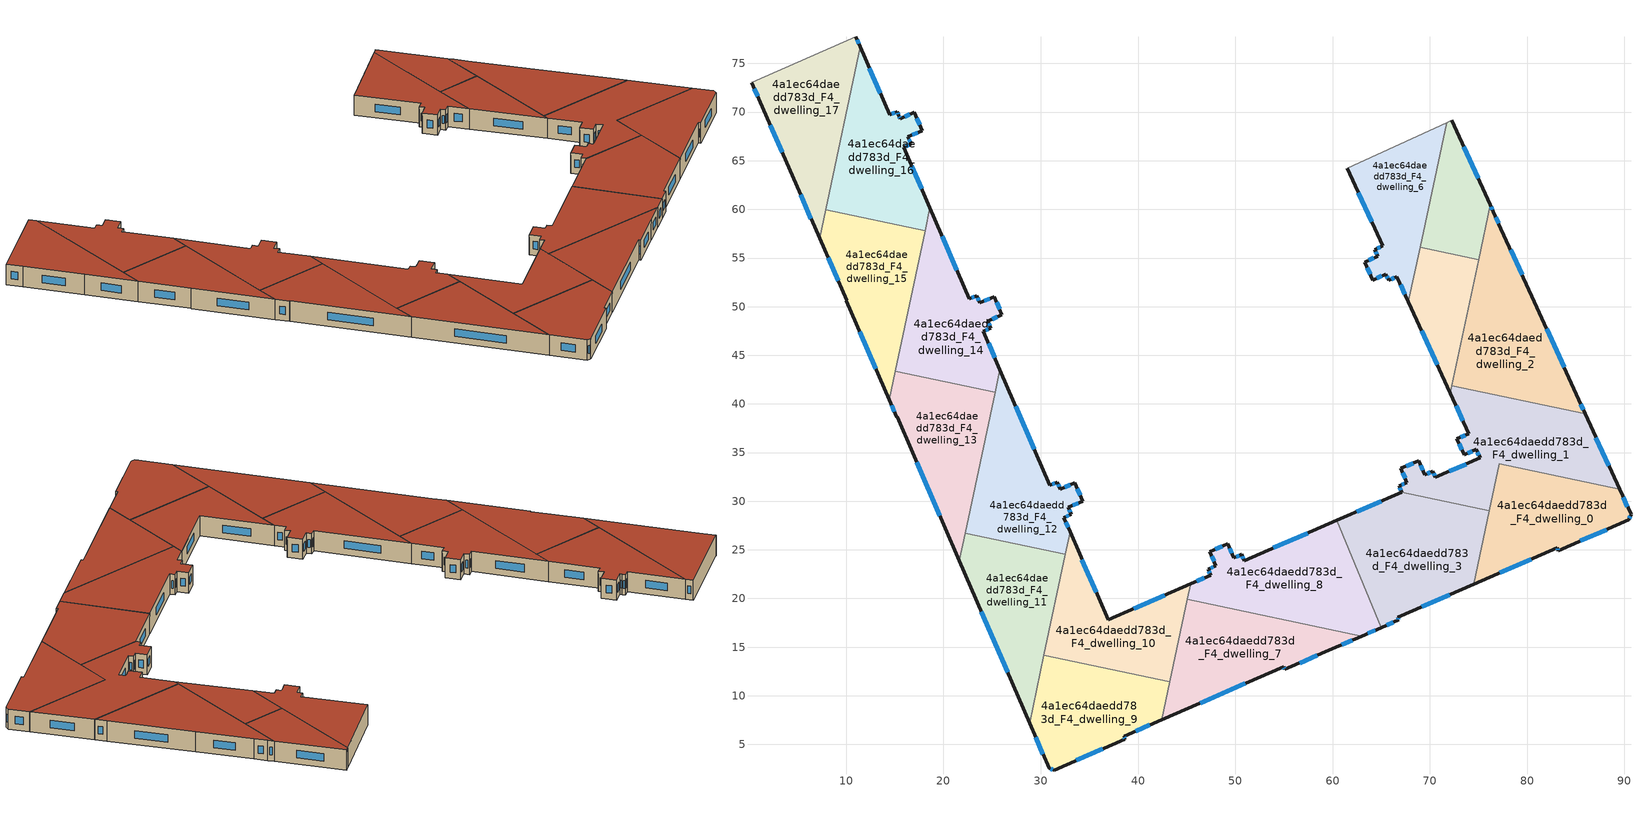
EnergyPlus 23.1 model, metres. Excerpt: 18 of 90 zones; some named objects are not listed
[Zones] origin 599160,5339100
4a1ec64daedd783d_F4_dwelling_0
 floor to 4a1ec64daedd783d_F3_dwelling_0 (EU_floor_Construction): 89.51,31.21 90.68,28.65 90.45,28.08 83.2,24.92 83.09,25.2 74.5,21.46 77.12,33.83 z12
 wall outside (EU_wall_Construction): 74.5,21.46 83.09,25.2 83.2,24.92 90.45,28.08 90.68,28.65 89.51,31.21 z12:15
 wall to 4a1ec64daedd783d_F4_dwelling_1 (EU_wall_Construction): 89.51,31.21 77.12,33.83 76.1,29.02 z12:15
 wall to 4a1ec64daedd783d_F4_dwelling_3 (EU_wall_Construction): 76.1,29.02 74.5,21.46 z12:15
 window (EU_Window_Construction): 90.31,29.45 89.88,30.4 / 90.52,28.26 90.61,28.47 / 85.47,25.91 88.18,27.09 / 83.13,25.11 83.17,25.01 / 77.19,22.64 80.4,24.03 z12.94:14.06
 roof outside (EU_roof_Construction): 90.45,28.08 90.68,28.65 89.51,31.21 77.12,33.83 74.5,21.46 83.09,25.2 83.2,24.92 z15
4a1ec64daedd783d_F4_dwelling_1
 floor to 4a1ec64daedd783d_F3_dwelling_1 (EU_floor_Construction): 85.96,38.96 89.51,31.21 77.12,33.83 76.1,29.02 67.09,30.93 67.11,30.94 66.84,31.57 67.65,31.92 67.02,33.37 68.85,34.16 69.48,32.72 70.29,33.07 70.56,32.45 75.16,34.44 74.75,35.33 73.53,34.77 72.79,36.39 74.01,36.95 72.1,41.12 72.26,41.87 z12
 wall outside (EU_wall_Construction): 72.1,41.12 74.01,36.95 72.79,36.39 73.53,34.77 74.75,35.33 75.16,34.44 70.56,32.45 70.29,33.07 69.48,32.72 68.85,34.16 67.02,33.37 67.65,31.92 66.84,31.57 67.11,30.94 67.09,30.93 / 89.51,31.21 85.96,38.96 z12:15
 wall to 4a1ec64daedd783d_F4_dwelling_2 (EU_wall_Construction): 85.96,38.96 72.26,41.87 z12:15
 wall to 4a1ec64daedd783d_F4_dwelling_3 (EU_wall_Construction): 67.09,30.93 76.1,29.02 z12:15
 wall to 4a1ec64daedd783d_F4_dwelling_4 (EU_wall_Construction): 72.26,41.87 72.1,41.12 z12:15
 window (EU_Window_Construction): 67.39,31.81 67.09,31.68 / 67.22,32.91 67.45,32.37 / 68.28,33.91 67.59,33.62 / 69.28,33.17 69.05,33.71 / 70.04,32.96 69.73,32.83 / 70.48,32.64 70.38,32.87 / 73.72,33.82 72,33.07 / 74.88,35.05 75.03,34.72 / 73.92,34.94 74.37,35.15 / 73.02,35.89 73.3,35.28 / 73.62,36.78 73.17,36.57 / 72.69,39.81 73.41,38.26 / 88.4,33.64 87.07,36.53 / 66.92,31.37 67.02,31.14 z12.94:14.06
 roof outside (EU_roof_Construction): 89.51,31.21 85.96,38.96 72.26,41.87 72.1,41.12 74.01,36.95 72.79,36.39 73.53,34.77 74.75,35.33 75.16,34.44 70.56,32.45 70.29,33.07 69.48,32.72 68.85,34.16 67.02,33.37 67.65,31.92 66.84,31.57 67.11,30.94 67.09,30.93 76.1,29.02 77.12,33.83 z15
4a1ec64daedd783d_F4_dwelling_10
 floor to 4a1ec64daedd783d_F3_dwelling_10 (EU_floor_Construction): 45.41,21.5 43.27,11.42 30.33,14.16 33.02,26.83 36.92,17.8 z12
 wall outside (EU_wall_Construction): 45.41,21.5 36.92,17.8 33.02,26.83 z12:15
 wall to 4a1ec64daedd783d_F4_dwelling_9 (EU_wall_Construction): 30.33,14.16 43.27,11.42 z12:15
 wall to 4a1ec64daedd783d_F4_dwelling_7 (EU_wall_Construction): 43.27,11.42 45.08,19.92 z12:15
 wall to 4a1ec64daedd783d_F4_dwelling_11 (EU_wall_Construction): 32.53,24.55 30.33,14.16 z12:15
 wall to 4a1ec64daedd783d_F4_dwelling_12 (EU_wall_Construction): 33.02,26.83 32.53,24.55 z12:15
 wall to 4a1ec64daedd783d_F4_dwelling_8 (EU_wall_Construction): 45.08,19.92 45.41,21.5 z12:15
 window (EU_Window_Construction): 42.75,20.34 39.58,18.96 / 35.7,20.63 34.24,24 z12.94:14.06
 roof outside (EU_roof_Construction): 43.27,11.42 45.41,21.5 36.92,17.8 33.02,26.83 30.33,14.16 z15
4a1ec64daedd783d_F4_dwelling_11
 floor to 4a1ec64daedd783d_F3_dwelling_11 (EU_floor_Construction): 32.53,24.54 28.85,7.17 21.64,23.85 22.25,26.72 z12
 wall outside (EU_wall_Construction): 21.64,23.85 28.85,7.17 z12:15
 wall to 4a1ec64daedd783d_F4_dwelling_12 (EU_wall_Construction): 32.53,24.54 22.25,26.72 z12:15
 wall to 4a1ec64daedd783d_F4_dwelling_13 (EU_wall_Construction): 22.25,26.72 21.64,23.85 z12:15
 wall to 4a1ec64daedd783d_F4_dwelling_9 (EU_wall_Construction): 28.85,7.17 30.33,14.16 z12:15
 window (EU_Window_Construction): 23.9,18.63 26.59,12.4 z12.94:14.06
 roof outside (EU_roof_Construction): 28.85,7.17 32.53,24.54 22.25,26.72 21.64,23.85 z15
4a1ec64daedd783d_F4_dwelling_12
 floor to 4a1ec64daedd783d_F3_dwelling_12 (EU_floor_Construction): 25.81,43.5 30.94,31.64 31.7,31.97 32.01,31.24 33.49,31.88 34.3,30.01 32.82,29.37 33.14,28.64 32.38,28.31 33.02,26.83 32.53,24.54 22.25,26.72 z12
 wall outside (EU_wall_Construction): 33.02,26.83 32.38,28.31 33.14,28.64 32.82,29.37 34.3,30.01 33.49,31.88 32.01,31.24 31.7,31.97 30.94,31.64 25.81,43.5 z12:15
 wall to 4a1ec64daedd783d_F4_dwelling_14 (EU_wall_Construction): 25.81,43.5 25.32,41.2 z12:15
 wall to 4a1ec64daedd783d_F4_dwelling_13 (EU_wall_Construction): 25.32,41.2 22.25,26.73 z12:15
 window (EU_Window_Construction): 31.46,31.87 31.17,31.74 / 31.91,31.47 31.79,31.74 / 33.03,31.68 32.47,31.44 / 34.05,30.59 33.74,31.29 / 33.28,29.57 33.84,29.81 / 33.04,28.87 32.92,29.14 / 32.61,28.41 32.9,28.54 / 32.82,27.3 32.58,27.85 / 29.33,35.36 27.41,39.78 z12.94:14.06
 roof outside (EU_roof_Construction): 32.53,24.54 33.02,26.83 32.38,28.31 33.14,28.64 32.82,29.37 34.3,30.01 33.49,31.88 32.01,31.24 31.7,31.97 30.94,31.64 25.81,43.5 22.25,26.72 z15
4a1ec64daedd783d_F4_dwelling_13
 floor to 4a1ec64daedd783d_F3_dwelling_13 (EU_floor_Construction): 25.32,41.2 21.64,23.85 15.24,38.66 15.19,38.63 14.42,40.41 15.05,43.38 z12
 wall outside (EU_wall_Construction): 14.42,40.41 15.19,38.63 15.24,38.66 21.64,23.85 z12:15
 wall to 4a1ec64daedd783d_F4_dwelling_14 (EU_wall_Construction): 25.32,41.2 15.05,43.38 z12:15
 wall to 4a1ec64daedd783d_F4_dwelling_15 (EU_wall_Construction): 15.05,43.38 14.42,40.41 z12:15
 window (EU_Window_Construction): 17.25,34.02 19.63,28.5 / 14.66,39.85 14.95,39.19 z12.94:14.06
 roof outside (EU_roof_Construction): 21.64,23.85 25.32,41.2 15.05,43.38 14.42,40.41 15.19,38.63 15.24,38.66 z15
4a1ec64daedd783d_F4_dwelling_14
 floor to 4a1ec64daedd783d_F3_dwelling_14 (EU_floor_Construction): 18.61,60.14 22.65,50.79 23.41,51.12 23.73,50.4 25.2,51.04 26.02,49.16 24.54,48.52 24.85,47.79 24.09,47.47 25.81,43.5 25.32,41.2 15.05,43.38 z12
 wall outside (EU_wall_Construction): 25.81,43.5 24.09,47.47 24.85,47.79 24.54,48.52 26.02,49.16 25.2,51.04 23.73,50.4 23.41,51.12 22.65,50.79 18.61,60.14 z12:15
 wall to 4a1ec64daedd783d_F4_dwelling_16 (EU_wall_Construction): 18.61,60.14 18.11,57.78 z12:15
 wall to 4a1ec64daedd783d_F4_dwelling_15 (EU_wall_Construction): 18.11,57.78 15.05,43.38 z12:15
 window (EU_Window_Construction): 23.17,51.02 22.89,50.9 / 23.63,50.62 23.51,50.9 / 24.74,50.84 24.19,50.6 / 25.76,49.75 25.46,50.45 / 25,48.72 25.55,48.96 / 24.75,48.02 24.63,48.29 / 24.33,47.57 24.61,47.69 / 25.27,44.75 24.63,46.22 / 21.38,53.73 19.88,57.21 z12.94:14.06
 roof outside (EU_roof_Construction): 25.32,41.2 25.81,43.5 24.09,47.47 24.85,47.79 24.54,48.52 26.02,49.16 25.2,51.04 23.73,50.4 23.41,51.12 22.65,50.79 18.61,60.14 15.05,43.38 z15
4a1ec64daedd783d_F4_dwelling_15
 floor to 4a1ec64daedd783d_F3_dwelling_15 (EU_floor_Construction): 18.11,57.79 14.42,40.41 10.01,50.61 10.05,50.63 7.26,57.03 7.88,59.96 z12
 wall outside (EU_wall_Construction): 7.26,57.03 10.05,50.63 10.01,50.61 14.42,40.41 z12:15
 wall to 4a1ec64daedd783d_F4_dwelling_16 (EU_wall_Construction): 18.11,57.79 7.88,59.96 z12:15
 wall to 4a1ec64daedd783d_F4_dwelling_17 (EU_wall_Construction): 7.88,59.96 7.26,57.03 z12:15
 window (EU_Window_Construction): 11.39,47.41 13.04,43.6 / 8.13,55.02 9.17,52.64 z12.94:14.06
 roof outside (EU_roof_Construction): 14.42,40.41 18.11,57.79 7.88,59.96 7.26,57.03 10.05,50.63 10.01,50.61 z15
4a1ec64daedd783d_F4_dwelling_16
 floor to 4a1ec64daedd783d_F3_dwelling_16 (EU_floor_Construction): 17.02,69.97 17.83,68.09 16.35,67.45 16.66,66.73 15.91,66.4 18.61,60.14 18.11,57.79 7.88,59.96 11.44,76.73 14.46,69.73 15.22,70.05 15.4,69.64 15.54,69.33 z12
 wall outside (EU_wall_Construction): 18.61,60.14 15.91,66.4 16.66,66.73 16.35,67.45 17.83,68.09 17.02,69.97 15.54,69.33 15.4,69.64 15.22,70.05 14.46,69.73 11.44,76.73 z12:15
 wall to 4a1ec64daedd783d_F4_dwelling_17 (EU_wall_Construction): 11.44,76.73 7.88,59.96 z12:15
 window (EU_Window_Construction): 14.99,69.95 14.7,69.83 / 15.35,69.77 15.28,69.92 / 15.5,69.43 15.44,69.54 / 16.55,69.77 16,69.53 / 17.57,68.68 17.27,69.38 / 16.81,67.65 17.36,67.89 / 16.56,66.95 16.45,67.23 / 16.14,66.5 16.43,66.62 / 17.76,62.1 16.75,64.44 / 13.51,71.92 12.39,74.53 z12.94:14.06
 roof outside (EU_roof_Construction): 18.11,57.79 18.61,60.14 15.91,66.4 16.66,66.73 16.35,67.45 17.83,68.09 17.02,69.97 15.54,69.33 15.4,69.64 15.22,70.05 14.46,69.73 11.44,76.73 7.88,59.96 z15
4a1ec64daedd783d_F4_dwelling_17
 floor to 4a1ec64daedd783d_F3_dwelling_17 (EU_floor_Construction): 11,77.73 11.44,76.73 7.26,57.03 4.43,63.51 1.18,71.02 0.26,73.04 0.32,73.06 z12
 wall outside (EU_wall_Construction): 11.44,76.73 11,77.73 / 0.26,73.04 1.18,71.02 4.43,63.51 7.26,57.03 z12:15
 wall adiabatic (EU_wall_Construction): 11,77.73 0.32,73.06 0.26,73.04 z12:15
 window (EU_Window_Construction): 11.3,77.04 11.14,77.42 / 5.32,61.48 6.37,59.06 / 2.2,68.67 3.41,65.87 / 0.55,72.41 0.89,71.65 z12.94:14.06
 roof outside (EU_roof_Construction): 7.26,57.03 11.44,76.73 11,77.73 0.32,73.06 0.26,73.04 1.18,71.02 4.43,63.51 z15
4a1ec64daedd783d_F4_dwelling_2
 floor to 4a1ec64daedd783d_F3_dwelling_2 (EU_floor_Construction): 77.31,58.03 80.49,51.08 85.3,40.42 85.96,38.96 72.26,41.87 76.2,60.49 76.54,59.75 z12
 wall outside (EU_wall_Construction): 85.96,38.96 85.3,40.42 80.49,51.08 77.31,58.03 76.54,59.75 76.2,60.49 z12:15
 wall to 4a1ec64daedd783d_F4_dwelling_5 (EU_wall_Construction): 76.2,60.49 75.01,54.84 z12:15
 wall to 4a1ec64daedd783d_F4_dwelling_4 (EU_wall_Construction): 75.01,54.84 72.26,41.87 z12:15
 window (EU_Window_Construction): 77.07,58.57 76.78,59.21 / 79.49,53.26 78.31,55.85 / 83.79,43.76 82,47.74 / 85.75,39.42 85.51,39.96 / 76.44,59.98 76.31,60.26 z12.94:14.06
 roof outside (EU_roof_Construction): 85.96,38.96 85.3,40.42 80.49,51.08 77.31,58.03 76.54,59.75 76.2,60.49 72.26,41.87 z15
4a1ec64daedd783d_F4_dwelling_3
 floor to 4a1ec64daedd783d_F3_dwelling_3 (EU_floor_Construction): 76.1,29.02 74.5,21.46 66.7,18.08 66.8,17.79 65.01,17.01 60.41,28.02 67.09,30.93 z12
 wall outside (EU_wall_Construction): 65.01,17.01 66.8,17.79 66.7,18.08 74.5,21.46 / 67.09,30.93 60.41,28.02 z12:15
 wall to 4a1ec64daedd783d_F4_dwelling_8 (EU_wall_Construction): 60.41,28.02 65.01,17.01 z12:15
 window (EU_Window_Construction): 69.14,19.14 72.05,20.4 / 66.77,17.88 66.73,17.99 / 65.57,17.25 66.24,17.54 / 65,30.02 62.5,28.94 z12.94:14.06
 roof outside (EU_roof_Construction): 74.5,21.46 76.1,29.02 67.09,30.93 60.41,28.02 65.01,17.01 66.8,17.79 66.7,18.08 z15
4a1ec64daedd783d_F4_dwelling_4
 floor to 4a1ec64daedd783d_F3_dwelling_4 (EU_floor_Construction): 75.01,54.84 72.1,41.12 67.8,50.48 69,56.11 z12
 wall outside (EU_wall_Construction): 67.8,50.48 72.1,41.12 z12:15
 wall to 4a1ec64daedd783d_F4_dwelling_5 (EU_wall_Construction): 75.01,54.84 69,56.11 z12:15
 wall to 4a1ec64daedd783d_F4_dwelling_6 (EU_wall_Construction): 69,56.11 67.8,50.48 z12:15
 window (EU_Window_Construction): 69.15,47.54 70.75,44.05 z12.94:14.06
 roof outside (EU_roof_Construction): 72.1,41.12 75.01,54.84 69,56.11 67.8,50.48 z15
4a1ec64daedd783d_F4_dwelling_5
 floor to 4a1ec64daedd783d_F3_dwelling_5 (EU_floor_Construction): 72.26,69.16 76.2,60.49 75.01,54.84 69,56.11 71.71,68.92 72.14,69.11 z12
 wall outside (EU_wall_Construction): 76.2,60.49 72.26,69.16 z12:15
 wall adiabatic (EU_wall_Construction): 72.26,69.16 72.14,69.11 71.71,68.92 z12:15
 wall to 4a1ec64daedd783d_F4_dwelling_6 (EU_wall_Construction): 71.71,68.92 69,56.11 z12:15
 window (EU_Window_Construction): 74.97,63.21 73.49,66.44 z12.94:14.06
 roof outside (EU_roof_Construction): 75.01,54.84 76.2,60.49 72.26,69.16 72.14,69.11 71.71,68.92 69,56.11 z15
4a1ec64daedd783d_F4_dwelling_6
 floor to 4a1ec64daedd783d_F3_dwelling_6 (EU_floor_Construction): 71.71,68.92 67.8,50.48 66.61,53.07 65.79,52.69 65.49,53.36 64.13,52.73 63.29,54.58 64.64,55.2 64.34,55.86 65.16,56.24 61.5,64.23 z12
 wall outside (EU_wall_Construction): 61.5,64.23 65.16,56.24 64.34,55.86 64.64,55.2 63.29,54.58 64.13,52.73 65.49,53.36 65.79,52.69 66.61,53.07 67.8,50.48 z12:15
 wall adiabatic (EU_wall_Construction): 71.71,68.92 61.5,64.23 z12:15
 window (EU_Window_Construction): 63.55,54 63.87,53.31 / 64.22,55 63.71,54.77 / 64.43,55.65 64.55,55.41 / 64.9,56.12 64.6,55.98 / 62.65,61.73 64.01,58.74 / 66.99,52.26 67.43,51.29 / 66.05,52.81 66.36,52.95 / 65.58,53.15 65.7,52.9 / 64.56,52.93 65.06,53.16 z12.94:14.06
 roof outside (EU_roof_Construction): 67.8,50.48 71.71,68.92 61.5,64.23 65.16,56.24 64.34,55.86 64.64,55.2 63.29,54.58 64.13,52.73 65.49,53.36 65.79,52.69 66.61,53.07 z15
4a1ec64daedd783d_F4_dwelling_7
 floor to 4a1ec64daedd783d_F3_dwelling_7 (EU_floor_Construction): 62.98,16.13 59.98,14.82 55.07,12.7 54.97,12.97 42.45,7.52 45.07,19.92 z12
 wall outside (EU_wall_Construction): 42.45,7.52 54.97,12.97 55.07,12.7 59.98,14.82 62.98,16.13 z12:15
 wall to 4a1ec64daedd783d_F4_dwelling_8 (EU_wall_Construction): 62.98,16.13 45.07,19.92 z12:15
 wall to 4a1ec64daedd783d_F4_dwelling_9 (EU_wall_Construction): 43.27,11.42 42.45,7.52 z12:15
 window (EU_Window_Construction): 60.92,15.23 62.04,15.72 / 56.61,13.36 58.44,14.16 / 55,12.89 55.04,12.79 / 46.37,9.23 51.04,11.27 z12.94:14.06
 roof outside (EU_roof_Construction): 59.98,14.82 62.98,16.13 45.07,19.92 42.45,7.52 54.97,12.97 55.07,12.7 z15
4a1ec64daedd783d_F4_dwelling_8
 floor to 4a1ec64daedd783d_F3_dwelling_8 (EU_floor_Construction): 60.41,28.02 65.01,17.01 62.98,16.13 45.07,19.92 45.41,21.5 47.47,22.39 47.2,23.02 48.01,23.37 47.38,24.82 49.21,25.62 49.84,24.17 50.65,24.52 50.93,23.9 z12
 wall outside (EU_wall_Construction): 60.41,28.02 50.93,23.9 50.65,24.52 49.84,24.17 49.21,25.62 47.38,24.82 48.01,23.37 47.2,23.02 47.47,22.39 45.41,21.5 / 62.98,16.13 65.01,17.01 z12:15
 window (EU_Window_Construction): 48.64,25.37 47.95,25.07 / 49.64,24.62 49.41,25.16 / 50.4,24.41 50.09,24.28 / 50.84,24.09 50.74,24.33 / 57.44,26.73 53.9,25.19 / 63.62,16.4 64.38,16.73 / 46.82,22.11 46.05,21.78 / 47.28,22.82 47.38,22.59 / 47.75,23.26 47.45,23.13 / 47.58,24.37 47.81,23.83 z12.94:14.06
 roof outside (EU_roof_Construction): 65.01,17.01 60.41,28.02 50.93,23.9 50.65,24.52 49.84,24.17 49.21,25.62 47.38,24.82 48.01,23.37 47.2,23.02 47.47,22.39 45.41,21.5 45.07,19.92 62.98,16.13 z15
4a1ec64daedd783d_F4_dwelling_9
 floor to 4a1ec64daedd783d_F3_dwelling_9 (EU_floor_Construction): 43.27,11.42 42.45,7.52 38.57,5.84 38.66,5.54 31.38,2.36 30.85,2.54 28.85,7.17 30.33,14.16 z12
 wall outside (EU_wall_Construction): 28.85,7.17 30.85,2.54 31.38,2.36 38.66,5.54 38.57,5.84 42.45,7.52 z12:15
 window (EU_Window_Construction): 39.78,6.37 41.23,6.99 / 38.63,5.63 38.6,5.74 / 33.66,3.35 36.38,4.54 / 31.02,2.48 31.21,2.41 / 29.47,5.72 30.22,3.99 z12.94:14.06
 roof outside (EU_roof_Construction): 42.45,7.52 43.27,11.42 30.33,14.16 28.85,7.17 30.85,2.54 31.38,2.36 38.66,5.54 38.57,5.84 z15
[Building]
EU S2 Campaign: North Axis=0; Terrain=City; Solar Distribution=FullExterior
[Site:Location]
Vienna: Latitude=48; Longitude=16.5; Time Zone=1; Elevation=183
[SizingPeriod:WeatherFileDays]
AnnualSizingPeriod: Begin Month=1; Begin Day of Month=1; End Month=12; End Day of Month=31; Day of Week for Start Day=Monday; Use Weather File Daylight Saving Period=No; Use Weather File Rain and Snow Indicators=No
[MATERIAL]
EU_InternalMass_Material: Roughness=MediumRough; Thickness=0.1; Conductivity=1; Density=1800; Specific Heat=900; Thermal Absorptance=0.9; Solar Absorptance=0.7; Visible Absorptance=0.7
[MATERIAL:NOMASS] Roughness=MediumRough; Thermal Absorptance=0.9; Solar Absorptance=0.7; Visible Absorptance=0.7
Name | Thermal Resistance
EU_wall_NoMass | 0.914258
EU_roof_NoMass | 0.954009
EU_floor_NoMass | 1.09711
[WINDOWMATERIAL:SIMPLEGLAZINGSYSTEM]
EU_Window_SimpleGlazing: UFactor=2.09642; Solar Heat Gain Coefficient=0.65; Visible Transmittance=0.65
[CONSTRUCTION]
EU_wall_Construction: EU_wall_NoMass
EU_roof_Construction: EU_roof_NoMass
EU_floor_Construction: EU_floor_NoMass
EU_Window_Construction: EU_Window_SimpleGlazing
EU_InternalMass_Construction: EU_InternalMass_Material
[ZONE] Type=1; Multiplier=1; Ceiling Height=autocalculate; Floor Area=autocalculate; Part of Total Floor Area=Yes
Name | Volume
4a1ec64daedd783d_F4_dwelling_0 | 325.647
4a1ec64daedd783d_F4_dwelling_1 | 408.702
4a1ec64daedd783d_F4_dwelling_10 | 325.064
4a1ec64daedd783d_F4_dwelling_11 | 326.219
4a1ec64daedd783d_F4_dwelling_12 | 326.174
4a1ec64daedd783d_F4_dwelling_13 | 325.652
4a1ec64daedd783d_F4_dwelling_14 | 325.607
4a1ec64daedd783d_F4_dwelling_15 | 325.638
4a1ec64daedd783d_F4_dwelling_16 | 325.633
4a1ec64daedd783d_F4_dwelling_17 | 325.603
4a1ec64daedd783d_F4_dwelling_2 | 400.353
4a1ec64daedd783d_F4_dwelling_3 | 418.328
4a1ec64daedd783d_F4_dwelling_4 | 182.31
4a1ec64daedd783d_F4_dwelling_5 | 182.321
4a1ec64daedd783d_F4_dwelling_6 | 273.592
4a1ec64daedd783d_F4_dwelling_7 | 345.525
4a1ec64daedd783d_F4_dwelling_8 | 393.91
4a1ec64daedd783d_F4_dwelling_9 | 325.06
[INTERNALMASS] Construction=EU_InternalMass_Construction
Name | Zone or ZoneList | Surface Area
4a1ec64daedd783d_F4_dwelling_0_EU_InternalMass | 4a1ec64daedd783d_F4_dwelling_0 | 108.548
4a1ec64daedd783d_F4_dwelling_1_EU_InternalMass | 4a1ec64daedd783d_F4_dwelling_1 | 136.229
4a1ec64daedd783d_F4_dwelling_2_EU_InternalMass | 4a1ec64daedd783d_F4_dwelling_2 | 133.452
4a1ec64daedd783d_F4_dwelling_3_EU_InternalMass | 4a1ec64daedd783d_F4_dwelling_3 | 139.453
4a1ec64daedd783d_F4_dwelling_4_EU_InternalMass | 4a1ec64daedd783d_F4_dwelling_4 | 60.7695
4a1ec64daedd783d_F4_dwelling_5_EU_InternalMass | 4a1ec64daedd783d_F4_dwelling_5 | 60.7738
4a1ec64daedd783d_F4_dwelling_6_EU_InternalMass | 4a1ec64daedd783d_F4_dwelling_6 | 91.195
4a1ec64daedd783d_F4_dwelling_7_EU_InternalMass | 4a1ec64daedd783d_F4_dwelling_7 | 115.174
4a1ec64daedd783d_F4_dwelling_8_EU_InternalMass | 4a1ec64daedd783d_F4_dwelling_8 | 131.295
4a1ec64daedd783d_F4_dwelling_9_EU_InternalMass | 4a1ec64daedd783d_F4_dwelling_9 | 108.354
4a1ec64daedd783d_F4_dwelling_10_EU_InternalMass | 4a1ec64daedd783d_F4_dwelling_10 | 108.354
4a1ec64daedd783d_F4_dwelling_11_EU_InternalMass | 4a1ec64daedd783d_F4_dwelling_11 | 108.738
4a1ec64daedd783d_F4_dwelling_12_EU_InternalMass | 4a1ec64daedd783d_F4_dwelling_12 | 108.725
4a1ec64daedd783d_F4_dwelling_13_EU_InternalMass | 4a1ec64daedd783d_F4_dwelling_13 | 108.552
4a1ec64daedd783d_F4_dwelling_14_EU_InternalMass | 4a1ec64daedd783d_F4_dwelling_14 | 108.534
4a1ec64daedd783d_F4_dwelling_15_EU_InternalMass | 4a1ec64daedd783d_F4_dwelling_15 | 108.547
4a1ec64daedd783d_F4_dwelling_16_EU_InternalMass | 4a1ec64daedd783d_F4_dwelling_16 | 108.544
4a1ec64daedd783d_F4_dwelling_17_EU_InternalMass | 4a1ec64daedd783d_F4_dwelling_17 | 108.534
[OTHEREQUIPMENT] Fuel Type=Electricity; Design Level Calculation Method=Watts/Area; Power per Zone Floor Area=1; Fraction Latent=0; Fraction Radiant=0; Fraction Lost=0; Carbon Dioxide Generation Rate=0; EndUse Subcategory=EU_Step8_InternalGains
Name | Zone or ZoneList or Space or SpaceList | Schedule
EU_Step8_InternalGain_4a1ec64daedd783d_F4_dwelling_0_f000 | 4a1ec64daedd783d_F4_dwelling_0 | EU_Step8_GainSchedule_4a1ec64daedd783d_F4_dwelling_0_f000
EU_Step8_InternalGain_4a1ec64daedd783d_F4_dwelling_1_f000 | 4a1ec64daedd783d_F4_dwelling_1 | EU_Step8_GainSchedule_4a1ec64daedd783d_F4_dwelling_1_f000
EU_Step8_InternalGain_4a1ec64daedd783d_F4_dwelling_2_f000 | 4a1ec64daedd783d_F4_dwelling_2 | EU_Step8_GainSchedule_4a1ec64daedd783d_F4_dwelling_2_f000
EU_Step8_InternalGain_4a1ec64daedd783d_F4_dwelling_3_f000 | 4a1ec64daedd783d_F4_dwelling_3 | EU_Step8_GainSchedule_4a1ec64daedd783d_F4_dwelling_3_f000
EU_Step8_InternalGain_4a1ec64daedd783d_F4_dwelling_4_f000 | 4a1ec64daedd783d_F4_dwelling_4 | EU_Step8_GainSchedule_4a1ec64daedd783d_F4_dwelling_4_f000
EU_Step8_InternalGain_4a1ec64daedd783d_F4_dwelling_5_f000 | 4a1ec64daedd783d_F4_dwelling_5 | EU_Step8_GainSchedule_4a1ec64daedd783d_F4_dwelling_5_f000
EU_Step8_InternalGain_4a1ec64daedd783d_F4_dwelling_6_f000 | 4a1ec64daedd783d_F4_dwelling_6 | EU_Step8_GainSchedule_4a1ec64daedd783d_F4_dwelling_6_f000
EU_Step8_InternalGain_4a1ec64daedd783d_F4_dwelling_7_f000 | 4a1ec64daedd783d_F4_dwelling_7 | EU_Step8_GainSchedule_4a1ec64daedd783d_F4_dwelling_7_f000
EU_Step8_InternalGain_4a1ec64daedd783d_F4_dwelling_8_f000 | 4a1ec64daedd783d_F4_dwelling_8 | EU_Step8_GainSchedule_4a1ec64daedd783d_F4_dwelling_8_f000
EU_Step8_InternalGain_4a1ec64daedd783d_F4_dwelling_9_f000 | 4a1ec64daedd783d_F4_dwelling_9 | EU_Step8_GainSchedule_4a1ec64daedd783d_F4_dwelling_9_f000
EU_Step8_InternalGain_4a1ec64daedd783d_F4_dwelling_10_f000 | 4a1ec64daedd783d_F4_dwelling_10 | EU_Step8_GainSchedule_4a1ec64daedd783d_F4_dwelling_10_f000
EU_Step8_InternalGain_4a1ec64daedd783d_F4_dwelling_11_f000 | 4a1ec64daedd783d_F4_dwelling_11 | EU_Step8_GainSchedule_4a1ec64daedd783d_F4_dwelling_11_f000
EU_Step8_InternalGain_4a1ec64daedd783d_F4_dwelling_12_f000 | 4a1ec64daedd783d_F4_dwelling_12 | EU_Step8_GainSchedule_4a1ec64daedd783d_F4_dwelling_12_f000
EU_Step8_InternalGain_4a1ec64daedd783d_F4_dwelling_13_f000 | 4a1ec64daedd783d_F4_dwelling_13 | EU_Step8_GainSchedule_4a1ec64daedd783d_F4_dwelling_13_f000
EU_Step8_InternalGain_4a1ec64daedd783d_F4_dwelling_14_f000 | 4a1ec64daedd783d_F4_dwelling_14 | EU_Step8_GainSchedule_4a1ec64daedd783d_F4_dwelling_14_f000
EU_Step8_InternalGain_4a1ec64daedd783d_F4_dwelling_15_f000 | 4a1ec64daedd783d_F4_dwelling_15 | EU_Step8_GainSchedule_4a1ec64daedd783d_F4_dwelling_15_f000
EU_Step8_InternalGain_4a1ec64daedd783d_F4_dwelling_16_f000 | 4a1ec64daedd783d_F4_dwelling_16 | EU_Step8_GainSchedule_4a1ec64daedd783d_F4_dwelling_16_f000
EU_Step8_InternalGain_4a1ec64daedd783d_F4_dwelling_17_f000 | 4a1ec64daedd783d_F4_dwelling_17 | EU_Step8_GainSchedule_4a1ec64daedd783d_F4_dwelling_17_f000
[ZONEVENTILATION:DESIGNFLOWRATE] Schedule=EU_AlwaysOn; Design Flow Rate Calculation Method=AirChanges/Hour; Air Changes per Hour=0.546891; Ventilation Type=Natural; Fan Pressure Rise=0; Fan Total Efficiency=1; Constant Term Coefficient=1; Temperature Term Coefficient=0; Velocity Term Coefficient=0; Velocity Squared Term Coefficient=0; Minimum Indoor Temperature=-100; Maximum Indoor Temperature=100; Delta Temperature=-100; Minimum Outdoor Temperature=-100; Maximum Outdoor Temperature=100; Maximum Wind Speed=40
Name | Zone or ZoneList or Space or SpaceList
EU_ConstantAir_4a1ec64daedd783d_F4_dwelling_0 | 4a1ec64daedd783d_F4_dwelling_0
EU_ConstantAir_4a1ec64daedd783d_F4_dwelling_1 | 4a1ec64daedd783d_F4_dwelling_1
EU_ConstantAir_4a1ec64daedd783d_F4_dwelling_2 | 4a1ec64daedd783d_F4_dwelling_2
EU_ConstantAir_4a1ec64daedd783d_F4_dwelling_3 | 4a1ec64daedd783d_F4_dwelling_3
EU_ConstantAir_4a1ec64daedd783d_F4_dwelling_4 | 4a1ec64daedd783d_F4_dwelling_4
EU_ConstantAir_4a1ec64daedd783d_F4_dwelling_5 | 4a1ec64daedd783d_F4_dwelling_5
EU_ConstantAir_4a1ec64daedd783d_F4_dwelling_6 | 4a1ec64daedd783d_F4_dwelling_6
EU_ConstantAir_4a1ec64daedd783d_F4_dwelling_7 | 4a1ec64daedd783d_F4_dwelling_7
EU_ConstantAir_4a1ec64daedd783d_F4_dwelling_8 | 4a1ec64daedd783d_F4_dwelling_8
EU_ConstantAir_4a1ec64daedd783d_F4_dwelling_9 | 4a1ec64daedd783d_F4_dwelling_9
EU_ConstantAir_4a1ec64daedd783d_F4_dwelling_10 | 4a1ec64daedd783d_F4_dwelling_10
EU_ConstantAir_4a1ec64daedd783d_F4_dwelling_11 | 4a1ec64daedd783d_F4_dwelling_11
EU_ConstantAir_4a1ec64daedd783d_F4_dwelling_12 | 4a1ec64daedd783d_F4_dwelling_12
EU_ConstantAir_4a1ec64daedd783d_F4_dwelling_13 | 4a1ec64daedd783d_F4_dwelling_13
EU_ConstantAir_4a1ec64daedd783d_F4_dwelling_14 | 4a1ec64daedd783d_F4_dwelling_14
EU_ConstantAir_4a1ec64daedd783d_F4_dwelling_15 | 4a1ec64daedd783d_F4_dwelling_15
EU_ConstantAir_4a1ec64daedd783d_F4_dwelling_16 | 4a1ec64daedd783d_F4_dwelling_16
EU_ConstantAir_4a1ec64daedd783d_F4_dwelling_17 | 4a1ec64daedd783d_F4_dwelling_17
[HVACTEMPLATE:ZONE:IDEALLOADSAIRSYSTEM] System Availability Schedule=EU_AlwaysOn; Maximum Heating Supply Air Temperature=50; Minimum Cooling Supply Air Temperature=13; Maximum Heating Supply Air Humidity Ratio=0.0156; Minimum Cooling Supply Air Humidity Ratio=0.0077; Heating Limit=NoLimit; Cooling Limit=NoLimit; Heating Availability Schedule=EU_AlwaysOn; Cooling Availability Schedule=EU_CoolingOff; Dehumidification Control Type=ConstantSensibleHeatRatio; Cooling Sensible Heat Ratio=0.7; Dehumidification Setpoint=60; Humidification Control Type=None; Humidification Setpoint=30; Outdoor Air Method=None; Outdoor Air Flow Rate per Person=0.00944; Outdoor Air Flow Rate per Zone Floor Area=0; Outdoor Air Flow Rate per Zone=0; Demand Controlled Ventilation Type=None; Outdoor Air Economizer Type=NoEconomizer; Heat Recovery Type=None; Sensible Heat Recovery Effectiveness=0.7; Latent Heat Recovery Effectiveness=0.65
Name | Template Thermostat
4a1ec64daedd783d_F4_dwelling_0 | EU_HeatOnly_4a1ec64daedd783d_F4_dwelling_0
4a1ec64daedd783d_F4_dwelling_1 | EU_HeatOnly_4a1ec64daedd783d_F4_dwelling_1
4a1ec64daedd783d_F4_dwelling_2 | EU_HeatOnly_4a1ec64daedd783d_F4_dwelling_2
4a1ec64daedd783d_F4_dwelling_3 | EU_HeatOnly_4a1ec64daedd783d_F4_dwelling_3
4a1ec64daedd783d_F4_dwelling_4 | EU_HeatOnly_4a1ec64daedd783d_F4_dwelling_4
4a1ec64daedd783d_F4_dwelling_5 | EU_HeatOnly_4a1ec64daedd783d_F4_dwelling_5
4a1ec64daedd783d_F4_dwelling_6 | EU_HeatOnly_4a1ec64daedd783d_F4_dwelling_6
4a1ec64daedd783d_F4_dwelling_7 | EU_HeatOnly_4a1ec64daedd783d_F4_dwelling_7
4a1ec64daedd783d_F4_dwelling_8 | EU_HeatOnly_4a1ec64daedd783d_F4_dwelling_8
4a1ec64daedd783d_F4_dwelling_9 | EU_HeatOnly_4a1ec64daedd783d_F4_dwelling_9
4a1ec64daedd783d_F4_dwelling_10 | EU_HeatOnly_4a1ec64daedd783d_F4_dwelling_10
4a1ec64daedd783d_F4_dwelling_11 | EU_HeatOnly_4a1ec64daedd783d_F4_dwelling_11
4a1ec64daedd783d_F4_dwelling_12 | EU_HeatOnly_4a1ec64daedd783d_F4_dwelling_12
4a1ec64daedd783d_F4_dwelling_13 | EU_HeatOnly_4a1ec64daedd783d_F4_dwelling_13
4a1ec64daedd783d_F4_dwelling_14 | EU_HeatOnly_4a1ec64daedd783d_F4_dwelling_14
4a1ec64daedd783d_F4_dwelling_15 | EU_HeatOnly_4a1ec64daedd783d_F4_dwelling_15
4a1ec64daedd783d_F4_dwelling_16 | EU_HeatOnly_4a1ec64daedd783d_F4_dwelling_16
4a1ec64daedd783d_F4_dwelling_17 | EU_HeatOnly_4a1ec64daedd783d_F4_dwelling_17
[SIZING:ZONE] Zone Cooling Design Supply Air Temperature Input Method=SupplyAirTemperature; Zone Cooling Design Supply Air Temperature=13; Zone Heating Design Supply Air Temperature Input Method=SupplyAirTemperature; Zone Heating Design Supply Air Temperature=50; Zone Cooling Design Supply Air Humidity Ratio=0.008; Zone Heating Design Supply Air Humidity Ratio=0.008; Cooling Design Air Flow Method=DesignDay; Cooling Design Air Flow Rate=0; Cooling Minimum Air Flow per Zone Floor Area=0.000762; Cooling Minimum Air Flow=0; Cooling Minimum Air Flow Fraction=0.2; Heating Design Air Flow Method=DesignDay; Heating Design Air Flow Rate=0; Heating Maximum Air Flow per Zone Floor Area=0.002032; Heating Maximum Air Flow=0.141576; Heating Maximum Air Flow Fraction=0.3; Account for Dedicated Outdoor Air System=No; Dedicated Outdoor Air System Control Strategy=NeutralSupplyAir; Dedicated Outdoor Air Low Setpoint Temperature for Design=autosize; Dedicated Outdoor Air High Setpoint Temperature for Design=autosize; Zone Load Sizing Method=Sensible Load Only No Latent Load; Zone Latent Cooling Design Supply Air Humidity Ratio Input Method=HumidityRatioDifference; Zone Cooling Design Supply Air Humidity Ratio Difference=0.005; Zone Latent Heating Design Supply Air Humidity Ratio Input Method=HumidityRatioDifference; Zone Humidification Design Supply Air Humidity Ratio Difference=0.005
4a1ec64daedd783d_F4_dwelling_0; 4a1ec64daedd783d_F4_dwelling_1; 4a1ec64daedd783d_F4_dwelling_2; 4a1ec64daedd783d_F4_dwelling_3; 4a1ec64daedd783d_F4_dwelling_4; 4a1ec64daedd783d_F4_dwelling_5; 4a1ec64daedd783d_F4_dwelling_6; 4a1ec64daedd783d_F4_dwelling_7; 4a1ec64daedd783d_F4_dwelling_8; 4a1ec64daedd783d_F4_dwelling_9; 4a1ec64daedd783d_F4_dwelling_10; 4a1ec64daedd783d_F4_dwelling_11; 4a1ec64daedd783d_F4_dwelling_12; 4a1ec64daedd783d_F4_dwelling_13; 4a1ec64daedd783d_F4_dwelling_14; 4a1ec64daedd783d_F4_dwelling_15; 4a1ec64daedd783d_F4_dwelling_16; 4a1ec64daedd783d_F4_dwelling_17
[SCHEDULE:CONSTANT]
Name | Hourly Value
EU_AlwaysOn | 1
EU_CoolingOff | 0
[SCHEDULE:FILE] Column Number=1; Rows to Skip at Top=0; Number of Hours of Data=8760; Column Separator=Comma; Interpolate to Timestep=No; Minutes per Item=60; Adjust Schedule for Daylight Savings=Yes
Name | File
EU_Step8_GainSchedule_4a1ec64daedd783d_F4_dwelling_0_f000 | ../../schedules/4a1ec64daedd783d/4a1ec64daedd783d_F4_dwelling_0_f000_gain.csv
EU_Step8_GainSchedule_4a1ec64daedd783d_F4_dwelling_1_f000 | ../../schedules/4a1ec64daedd783d/4a1ec64daedd783d_F4_dwelling_1_f000_gain.csv
EU_Step8_GainSchedule_4a1ec64daedd783d_F4_dwelling_2_f000 | ../../schedules/4a1ec64daedd783d/4a1ec64daedd783d_F4_dwelling_2_f000_gain.csv
EU_Step8_GainSchedule_4a1ec64daedd783d_F4_dwelling_3_f000 | ../../schedules/4a1ec64daedd783d/4a1ec64daedd783d_F4_dwelling_3_f000_gain.csv
EU_Step8_GainSchedule_4a1ec64daedd783d_F4_dwelling_4_f000 | ../../schedules/4a1ec64daedd783d/4a1ec64daedd783d_F4_dwelling_4_f000_gain.csv
EU_Step8_GainSchedule_4a1ec64daedd783d_F4_dwelling_5_f000 | ../../schedules/4a1ec64daedd783d/4a1ec64daedd783d_F4_dwelling_5_f000_gain.csv
EU_Step8_GainSchedule_4a1ec64daedd783d_F4_dwelling_6_f000 | ../../schedules/4a1ec64daedd783d/4a1ec64daedd783d_F4_dwelling_6_f000_gain.csv
EU_Step8_GainSchedule_4a1ec64daedd783d_F4_dwelling_7_f000 | ../../schedules/4a1ec64daedd783d/4a1ec64daedd783d_F4_dwelling_7_f000_gain.csv
EU_Step8_GainSchedule_4a1ec64daedd783d_F4_dwelling_8_f000 | ../../schedules/4a1ec64daedd783d/4a1ec64daedd783d_F4_dwelling_8_f000_gain.csv
EU_Step8_GainSchedule_4a1ec64daedd783d_F4_dwelling_9_f000 | ../../schedules/4a1ec64daedd783d/4a1ec64daedd783d_F4_dwelling_9_f000_gain.csv
EU_Step8_GainSchedule_4a1ec64daedd783d_F4_dwelling_10_f000 | ../../schedules/4a1ec64daedd783d/4a1ec64daedd783d_F4_dwelling_10_f000_gain.csv
EU_Step8_GainSchedule_4a1ec64daedd783d_F4_dwelling_11_f000 | ../../schedules/4a1ec64daedd783d/4a1ec64daedd783d_F4_dwelling_11_f000_gain.csv
EU_Step8_GainSchedule_4a1ec64daedd783d_F4_dwelling_12_f000 | ../../schedules/4a1ec64daedd783d/4a1ec64daedd783d_F4_dwelling_12_f000_gain.csv
EU_Step8_GainSchedule_4a1ec64daedd783d_F4_dwelling_13_f000 | ../../schedules/4a1ec64daedd783d/4a1ec64daedd783d_F4_dwelling_13_f000_gain.csv
EU_Step8_GainSchedule_4a1ec64daedd783d_F4_dwelling_14_f000 | ../../schedules/4a1ec64daedd783d/4a1ec64daedd783d_F4_dwelling_14_f000_gain.csv
EU_Step8_GainSchedule_4a1ec64daedd783d_F4_dwelling_15_f000 | ../../schedules/4a1ec64daedd783d/4a1ec64daedd783d_F4_dwelling_15_f000_gain.csv
EU_Step8_GainSchedule_4a1ec64daedd783d_F4_dwelling_16_f000 | ../../schedules/4a1ec64daedd783d/4a1ec64daedd783d_F4_dwelling_16_f000_gain.csv
EU_Step8_GainSchedule_4a1ec64daedd783d_F4_dwelling_17_f000 | ../../schedules/4a1ec64daedd783d/4a1ec64daedd783d_F4_dwelling_17_f000_gain.csv
